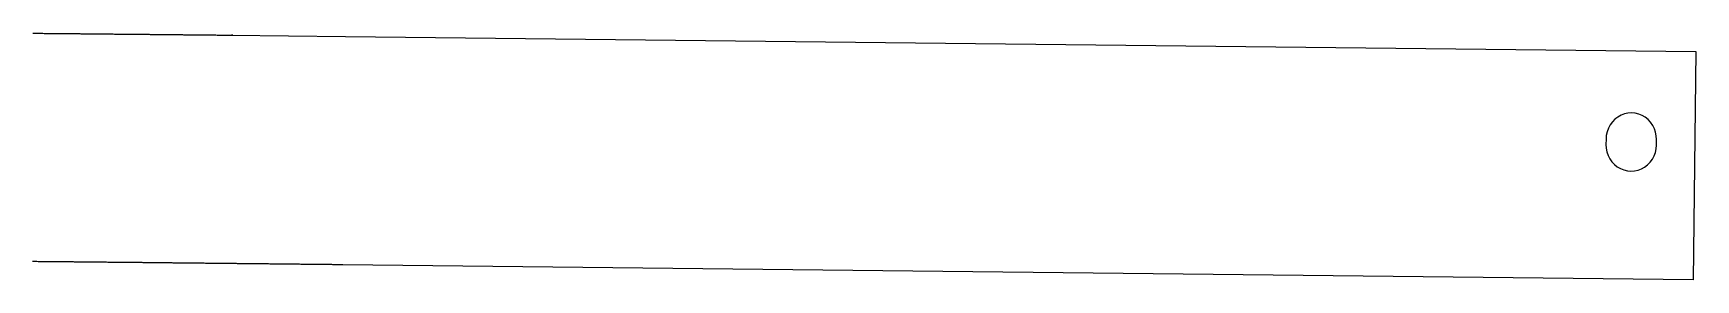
# Model space of a CAD drawing. Header units: millimetres. Extents: x 0 to 7857, y -61 to 540.
# Drawn here: x 3928 to 7857, y -61 to 522 of the extents above; entities that cross this region are included whole.
import ezdxf

# ---------------------------------------------------------------- set-up
doc = ezdxf.new("R2010")
doc.units = ezdxf.units.MM
doc.header["$LTSCALE"] = 10
doc.layers.add('MEMBERS', color=5, linetype='Continuous')

msp = doc.modelspace()

# ---------------------------------------------------------------- linework, layer by layer
at = {"layer": 'MEMBERS', "color": 3, "linetype": 'Continuous'}
for p, q in [((3926.9, 522.1), (3929.5, 522.1)), ((3929.5, 522.1), (3932.2, 522)), ((3932.2, 522), (3934.8, 522)), ((3934.8, 522), (3937.4, 522)), ((3937.4, 522), (3940.1, 522)), ((3940.1, 522), (3942.7, 522)), ((3942.7, 522), (3945.4, 521.9)), ((3945.4, 521.9), (3948, 521.9)), ((3948, 521.9), (3950.6, 521.9)), ((3950.6, 521.9), (3953.3, 521.8)), ((3953.3, 521.8), (3955.9, 521.8)), ((3955.9, 521.8), (3958.5, 521.8)), ((3958.5, 521.8), (3961.2, 521.8)), ((3961.2, 521.8), (3963.8, 521.8)), ((3963.8, 521.8), (3966.5, 521.7)), ((3966.5, 521.7), (3969.1, 521.7)), ((3969.1, 521.7), (3971.7, 521.7)), ((3971.7, 521.7), (3974.4, 521.6)), ((3974.4, 521.6), (3977, 521.6)), ((3977, 521.6), (3979.6, 521.6)), ((3979.6, 521.6), (3982.3, 521.6)), ((3982.3, 521.6), (3984.9, 521.5)), ((3984.9, 521.5), (3987.6, 521.5)), ((3987.6, 521.5), (3990.2, 521.5)), ((3990.2, 521.5), (3992.8, 521.5)), ((3992.8, 521.5), (3995.5, 521.4)), ((3995.5, 521.4), (3998.1, 521.4)), ((3998.1, 521.4), (4000.8, 521.4)), ((4000.8, 521.4), (4003.4, 521.4)), ((4003.4, 521.4), (4006, 521.3)), ((4006, 521.3), (4008.7, 521.3)), ((4008.7, 521.3), (4011.3, 521.3)), ((4011.3, 521.3), (4013.9, 521.2)), ((4013.9, 521.2), (4016.6, 521.2)), ((4016.6, 521.2), (4019.2, 521.2)), ((4019.2, 521.2), (4021.9, 521.2)), ((4021.9, 521.2), (4024.5, 521.2)), ((4024.5, 521.2), (4027.1, 521.1)), ((4027.1, 521.1), (4029.8, 521.1)), ((4029.8, 521.1), (4032.4, 521.1)), ((4032.4, 521.1), (4035.1, 521.1)), ((4035.1, 521.1), (4037.7, 521.1)), ((4037.7, 521.1), (4040.3, 521)), ((4040.3, 521), (4043, 521)), ((4043, 521), (4045.6, 521)), ((4045.6, 521), (4048.2, 520.9)), ((4048.2, 520.9), (4050.9, 520.9)), ((4050.9, 520.9), (4053.5, 520.9)), ((4053.5, 520.9), (4056.2, 520.9)), ((4056.2, 520.9), (4058.8, 520.9)), ((4058.8, 520.9), (4061.4, 520.8)), ((4061.4, 520.8), (4064.1, 520.8)), ((4064.1, 520.8), (4066.7, 520.8)), ((4066.7, 520.8), (4069.3, 520.7)), ((4069.3, 520.7), (4072, 520.7)), ((4072, 520.7), (4074.6, 520.7)), ((4074.6, 520.7), (4077.3, 520.7)), ((4077.3, 520.7), (4079.9, 520.7)), ((4079.9, 520.7), (4082.5, 520.6)), ((4082.5, 520.6), (4085.2, 520.6)), ((4085.2, 520.6), (4087.8, 520.6)), ((4087.8, 520.6), (4090.5, 520.5)), ((4090.5, 520.5), (4093.1, 520.5)), ((4093.1, 520.5), (4095.7, 520.5)), ((4095.7, 520.5), (4098.4, 520.5)), ((4098.4, 520.5), (4101, 520.4)), ((4101, 520.4), (4103.6, 520.4)), ((4103.6, 520.4), (4106.3, 520.4)), ((4106.3, 520.4), (4108.9, 520.4)), ((4108.9, 520.4), (4111.6, 520.3)), ((4111.6, 520.3), (4114.2, 520.3)), ((4114.2, 520.3), (4116.8, 520.3)), ((4116.8, 520.3), (4119.5, 520.2)), ((4119.5, 520.2), (4122.1, 520.2)), ((4122.1, 520.2), (4124.8, 520.2)), ((4124.8, 520.2), (4127.4, 520.2)), ((4127.4, 520.2), (4130, 520.2)), ((4130, 520.2), (4132.7, 520.1)), ((4132.7, 520.1), (4135.3, 520.1)), ((4135.3, 520.1), (4137.9, 520.1)), ((4137.9, 520.1), (4140.6, 520)), ((4140.6, 520), (4143.2, 520)), ((4143.2, 520), (4145.9, 520)), ((4145.9, 520), (4148.5, 520)), ((4148.5, 520), (4151.1, 520)), ((4151.1, 520), (4153.8, 519.9)), ((4153.8, 519.9), (4156.4, 519.9)), ((4156.4, 519.9), (4159, 519.9)), ((4159, 519.9), (4161.7, 519.8)), ((4161.7, 519.8), (4164.3, 519.8)), ((4164.3, 519.8), (4167, 519.8)), ((4167, 519.8), (4169.6, 519.8)), ((4169.6, 519.8), (4172.2, 519.7)), ((4172.2, 519.7), (4174.9, 519.7)), ((4174.9, 519.7), (4177.5, 519.7)), ((4177.5, 519.7), (4180.2, 519.6)), ((4180.2, 519.6), (4182.8, 519.6)), ((4182.8, 519.6), (4185.4, 519.6)), ((4185.4, 519.6), (4188.1, 519.6)), ((4188.1, 519.6), (4190.7, 519.6)), ((4190.7, 519.6), (4193.3, 519.5)), ((4193.3, 519.5), (4196, 519.5)), ((4196, 519.5), (4198.6, 519.5)), ((4198.6, 519.5), (4201.3, 519.5)), ((4201.3, 519.5), (4203.9, 519.4)), ((4203.9, 519.4), (4206.5, 519.4)), ((4206.5, 519.4), (4209.2, 519.4)), ((4209.2, 519.4), (4211.8, 519.3)), ((4211.8, 519.3), (4214.5, 519.3)), ((4214.5, 519.3), (4217.1, 519.3)), ((4217.1, 519.3), (4219.7, 519.3)), ((4219.7, 519.3), (4222.4, 519.2)), ((4222.4, 519.2), (4225, 519.2)), ((4225, 519.2), (4227.6, 519.2)), ((4227.6, 519.2), (4230.3, 519.1)), ((4230.3, 519.1), (4232.9, 519.1)), ((4232.9, 519.1), (4235.6, 519.1)), ((4235.6, 519.1), (4238.2, 519.1)), ((4238.2, 519.1), (4240.8, 519.1)), ((4240.8, 519.1), (4243.5, 519)), ((4243.5, 519), (4246.1, 519)), ((4246.1, 519), (4248.7, 519)), ((4248.7, 519), (4251.4, 518.9)), ((4251.4, 518.9), (4254, 518.9)), ((4254, 518.9), (4256.7, 518.9)), ((4256.7, 518.9), (4259.3, 518.9)), ((4259.3, 518.9), (4261.9, 518.8)), ((4261.9, 518.8), (4264.6, 518.8)), ((4264.6, 518.8), (4267.2, 518.8)), ((4267.2, 518.8), (4269.9, 518.8)), ((4269.9, 518.8), (4272.5, 518.7)), ((4272.5, 518.7), (4275.1, 518.7)), ((4275.1, 518.7), (4277.8, 518.7)), ((4277.8, 518.7), (4280.4, 518.7)), ((4280.4, 518.7), (4283, 518.6)), ((4283, 518.6), (4285.7, 518.6)), ((4285.7, 518.6), (4288.3, 518.6)), ((4288.3, 518.6), (4291, 518.6)), ((4291, 518.6), (4293.6, 518.5)), ((4293.6, 518.5), (4296.2, 518.5)), ((4296.2, 518.5), (4298.9, 518.4)), ((4298.9, 518.4), (4301.5, 518.4)), ((4301.5, 518.4), (4304.1, 518.4)), ((4304.1, 518.4), (4306.8, 518.4)), ((4306.8, 518.4), (4309.4, 518.4)), ((4309.4, 518.4), (4312.1, 518.3)), ((4312.1, 518.3), (4314.7, 518.3)), ((4314.7, 518.3), (4317.3, 518.3)), ((4317.3, 518.3), (4320, 518.2)), ((4320, 518.2), (4322.6, 518.2)), ((4322.6, 518.2), (4325.3, 518.2)), ((4325.3, 518.2), (4327.9, 518.2)), ((4327.9, 518.2), (4330.5, 518.1)), ((4330.5, 518.1), (4333.2, 518.1)), ((4333.2, 518.1), (4335.8, 518.1)), ((4335.8, 518.1), (4338.4, 518)), ((4338.4, 518), (4341.1, 518)), ((4341.1, 518), (4343.7, 518)), ((4343.7, 518), (4346.4, 518)), ((4346.4, 518), (4349, 518)), ((4349, 518), (4351.6, 517.9)), ((4351.6, 517.9), (4354.3, 517.9)), ((4354.3, 517.9), (4356.9, 517.9)), ((4356.9, 517.9), (4359.6, 517.9)), ((4359.6, 517.9), (4362.2, 517.8)), ((4362.2, 517.8), (4364.8, 517.8)), ((4364.8, 517.8), (4367.5, 517.8)), ((4367.5, 517.8), (4370.1, 517.7)), ((4370.1, 517.7), (4372.7, 517.7)), ((4372.7, 517.7), (4375.4, 517.7)), ((4375.4, 517.7), (4378, 517.6)), ((4378, 517.6), (4380.7, 517.6)), ((4380.7, 517.6), (4383.3, 517.6)), ((4383.3, 517.6), (4385.9, 517.6)), ((4385.9, 517.6), (4388.6, 517.5)), ((4388.6, 517.5), (4391.2, 517.5)), ((4391.2, 517.5), (4393.8, 517.5)), ((4393.8, 517.5), (4396.5, 517.5)), ((4399.1, 517.4), (4396.4, 517.5)), ((4396.4, 517.5), (4665.5, 514.6)), ((4396.5, 517.5), (4399.1, 517.4)), ((4665.5, 514.6), (7856.8, 479.1)), ((7856.8, 479.1), (7850.8, -60.9)), ((7665.8, 318.6), (7659.7, 312.4)), ((7672.7, 323.9), (7665.8, 318.6)), ((7680.2, 328.1), (7672.7, 323.9)), ((7688.2, 331.1), (7680.2, 328.1)), ((7696.6, 333), (7688.2, 331.1)), ((7705.1, 333.5), (7696.6, 333)), ((7713.6, 332.8), (7705.1, 333.5)), ((7721.9, 330.8), (7713.6, 332.8)), ((7729.9, 327.6), (7721.9, 330.8)), ((7737.3, 323.2), (7729.9, 327.6)), ((7744.1, 317.8), (7737.3, 323.2)), ((7750, 311.4), (7744.1, 317.8)), ((7645.4, 280.6), (7644.7, 271.8)), ((7647.3, 289.2), (7645.4, 280.6)), ((7650.4, 297.5), (7647.3, 289.2)), ((7654.5, 305.3), (7650.4, 297.5)), ((7659.7, 312.4), (7654.5, 305.3)), ((7755.1, 304.2), (7750, 311.4)), ((7759, 296.3), (7755.1, 304.2)), ((7761.9, 288), (7759, 296.3)), ((7763.6, 279.2), (7761.9, 288)), ((7764.1, 270.4), (7763.6, 279.2)), ((7644.7, 271.8), (7644.6, 259.1)), ((7644.6, 259.1), (7645.1, 250.3)), ((7645.1, 250.3), (7646.8, 241.6)), ((7646.8, 241.6), (7649.6, 233.2)), ((7758.3, 232), (7761.4, 240.3)), ((7761.4, 240.3), (7763.3, 249)), ((7763.3, 249), (7764, 257.7)), ((7764, 257.7), (7764.1, 270.4)), ((7649.6, 233.2), (7653.6, 225.3)), ((7653.6, 225.3), (7658.7, 218.1)), ((7658.7, 218.1), (7664.6, 211.7)), ((7664.6, 211.7), (7671.4, 206.3)), ((7671.4, 206.3), (7678.8, 202)), ((7678.8, 202), (7686.8, 198.7)), ((7686.8, 198.7), (7695.1, 196.7)), ((7695.1, 196.7), (7703.6, 196)), ((7703.6, 196), (7712.1, 196.6)), ((7712.1, 196.6), (7720.5, 198.4)), ((7720.5, 198.4), (7728.5, 201.4)), ((7728.5, 201.4), (7736, 205.6)), ((7736, 205.6), (7742.9, 210.9)), ((7742.9, 210.9), (7749, 217.1)), ((7749, 217.1), (7754.2, 224.2)), ((7754.2, 224.2), (7758.3, 232)), ((3928.6, -18.1), (3926, -18)), ((3931.2, -18.1), (3928.6, -18.1)), ((3933.8, -18.1), (3931.2, -18.1)), ((3936.4, -18.1), (3933.8, -18.1)), ((3939, -18.2), (3936.4, -18.1)), ((3941.7, -18.2), (3939, -18.2)), ((3944.3, -18.2), (3941.7, -18.2)), ((3946.9, -18.2), (3944.3, -18.2)), ((3949.5, -18.3), (3946.9, -18.2)), ((3952.1, -18.3), (3949.5, -18.3)), ((3954.7, -18.3), (3952.1, -18.3)), ((3957.3, -18.4), (3954.7, -18.3)), ((3960, -18.4), (3957.3, -18.4)), ((3962.6, -18.4), (3960, -18.4)), ((3965.2, -18.4), (3962.6, -18.4)), ((3967.8, -18.4), (3965.2, -18.4)), ((3970.4, -18.5), (3967.8, -18.4)), ((3973, -18.5), (3970.4, -18.5)), ((3975.7, -18.5), (3973, -18.5)), ((3978.3, -18.6), (3975.7, -18.5)), ((3980.9, -18.6), (3978.3, -18.6)), ((3983.5, -18.6), (3980.9, -18.6)), ((3986.1, -18.6), (3983.5, -18.6)), ((3988.7, -18.6), (3986.1, -18.6)), ((3991.3, -18.7), (3988.7, -18.6)), ((3994, -18.7), (3991.3, -18.7)), ((3996.6, -18.7), (3994, -18.7)), ((3999.2, -18.8), (3996.6, -18.7)), ((4001.8, -18.8), (3999.2, -18.8)), ((4004.4, -18.8), (4001.8, -18.8)), ((4007, -18.8), (4004.4, -18.8)), ((4009.6, -18.8), (4007, -18.8)), ((4012.3, -18.9), (4009.6, -18.8)), ((4014.9, -18.9), (4012.3, -18.9)), ((4017.5, -18.9), (4014.9, -18.9)), ((4020.1, -18.9), (4017.5, -18.9)), ((4022.7, -18.9), (4020.1, -18.9)), ((4025.3, -19), (4022.7, -18.9)), ((4027.9, -19), (4025.3, -19)), ((4030.6, -19), (4027.9, -19)), ((4033.2, -19.1), (4030.6, -19)), ((4035.8, -19.1), (4033.2, -19.1)), ((4038.4, -19.1), (4035.8, -19.1)), ((4041, -19.1), (4038.4, -19.1)), ((4043.6, -19.1), (4041, -19.1)), ((4046.2, -19.2), (4043.6, -19.1)), ((4048.9, -19.2), (4046.2, -19.2)), ((4051.5, -19.2), (4048.9, -19.2)), ((4054.1, -19.3), (4051.5, -19.2)), ((4056.7, -19.3), (4054.1, -19.3)), ((4059.3, -19.3), (4056.7, -19.3)), ((4061.9, -19.3), (4059.3, -19.3)), ((4064.5, -19.3), (4061.9, -19.3)), ((4067.2, -19.4), (4064.5, -19.3)), ((4069.8, -19.4), (4067.2, -19.4)), ((4072.4, -19.4), (4069.8, -19.4)), ((4075, -19.5), (4072.4, -19.4)), ((4077.6, -19.5), (4075, -19.5)), ((4080.2, -19.5), (4077.6, -19.5)), ((4082.8, -19.5), (4080.2, -19.5)), ((4085.5, -19.6), (4082.8, -19.5)), ((4088.1, -19.6), (4085.5, -19.6)), ((4090.7, -19.6), (4088.1, -19.6)), ((4093.3, -19.6), (4090.7, -19.6)), ((4095.9, -19.7), (4093.3, -19.6)), ((4098.5, -19.7), (4095.9, -19.7)), ((4101.1, -19.7), (4098.5, -19.7)), ((4103.8, -19.8), (4101.1, -19.7)), ((4106.4, -19.8), (4103.8, -19.8)), ((4109, -19.8), (4106.4, -19.8)), ((4111.6, -19.8), (4109, -19.8)), ((4114.2, -19.8), (4111.6, -19.8)), ((4116.8, -19.9), (4114.2, -19.8)), ((4119.4, -19.9), (4116.8, -19.9)), ((4122, -19.9), (4119.4, -19.9)), ((4122.2, -19.9), (4122, -19.9)), ((4124.8, -20), (4122.2, -19.9)), ((4127.5, -20), (4124.8, -20)), ((4130.1, -20), (4127.5, -20)), ((4132.7, -20), (4130.1, -20)), ((4135.3, -20), (4132.7, -20)), ((4137.9, -20.1), (4135.3, -20)), ((4140.6, -20.1), (4137.9, -20.1)), ((4143.2, -20.1), (4140.6, -20.1)), ((4145.8, -20.2), (4143.2, -20.1)), ((4148.4, -20.2), (4145.8, -20.2)), ((4151, -20.2), (4148.4, -20.2)), ((4153.7, -20.2), (4151, -20.2)), ((4156.3, -20.2), (4153.7, -20.2)), ((4158.9, -20.3), (4156.3, -20.2)), ((4161.5, -20.3), (4158.9, -20.3)), ((4164.1, -20.3), (4161.5, -20.3)), ((4166.8, -20.4), (4164.1, -20.3)), ((4169.4, -20.4), (4166.8, -20.4)), ((4172, -20.4), (4169.4, -20.4)), ((4174.6, -20.4), (4172, -20.4)), ((4177.3, -20.5), (4174.6, -20.4)), ((4179.9, -20.5), (4177.3, -20.5)), ((4182.5, -20.5), (4179.9, -20.5)), ((4185.1, -20.5), (4182.5, -20.5)), ((4187.7, -20.6), (4185.1, -20.5)), ((4190.4, -20.6), (4187.7, -20.6)), ((4193, -20.6), (4190.4, -20.6)), ((4195.6, -20.7), (4193, -20.6)), ((4198.2, -20.7), (4195.6, -20.7)), ((4200.8, -20.7), (4198.2, -20.7)), ((4203.5, -20.7), (4200.8, -20.7)), ((4206.1, -20.7), (4203.5, -20.7)), ((4208.7, -20.8), (4206.1, -20.7)), ((4211.3, -20.8), (4208.7, -20.8)), ((4213.9, -20.8), (4211.3, -20.8)), ((4216.6, -20.9), (4213.9, -20.8)), ((4219.2, -20.9), (4216.6, -20.9)), ((4221.8, -20.9), (4219.2, -20.9)), ((4224.4, -20.9), (4221.8, -20.9)), ((4227, -21), (4224.4, -20.9)), ((4229.7, -21), (4227, -21)), ((4232.3, -21), (4229.7, -21)), ((4234.9, -21.1), (4232.3, -21)), ((4237.5, -21.1), (4234.9, -21.1)), ((4240.2, -21.1), (4237.5, -21.1)), ((4242.8, -21.1), (4240.2, -21.1)), ((4245.4, -21.1), (4242.8, -21.1)), ((4248, -21.2), (4245.4, -21.1)), ((4250.6, -21.2), (4248, -21.2)), ((4253.3, -21.2), (4250.6, -21.2)), ((4255.9, -21.2), (4253.3, -21.2)), ((4258.5, -21.3), (4255.9, -21.2)), ((4261.1, -21.3), (4258.5, -21.3)), ((4263.7, -21.3), (4261.1, -21.3)), ((4266.4, -21.4), (4263.7, -21.3)), ((4269, -21.4), (4266.4, -21.4)), ((4271.6, -21.4), (4269, -21.4)), ((4274.2, -21.4), (4271.6, -21.4)), ((4276.8, -21.4), (4274.2, -21.4)), ((4279.5, -21.5), (4276.8, -21.4)), ((4282.1, -21.5), (4279.5, -21.5)), ((4284.7, -21.5), (4282.1, -21.5)), ((4287.3, -21.6), (4284.7, -21.5)), ((4289.9, -21.6), (4287.3, -21.6)), ((4292.6, -21.6), (4289.9, -21.6)), ((4295.2, -21.6), (4292.6, -21.6)), ((4297.8, -21.7), (4295.2, -21.6)), ((4300.4, -21.7), (4297.8, -21.7)), ((4303, -21.7), (4300.4, -21.7)), ((4305.7, -21.8), (4303, -21.7)), ((4308.3, -21.8), (4305.7, -21.8)), ((4310.9, -21.8), (4308.3, -21.8)), ((4313.5, -21.8), (4310.9, -21.8)), ((4316.2, -21.9), (4313.5, -21.8)), ((4318.8, -21.9), (4316.2, -21.9)), ((4321.4, -21.9), (4318.8, -21.9)), ((4324, -22), (4321.4, -21.9)), ((4326.6, -22), (4324, -22)), ((4329.3, -22), (4326.6, -22)), ((4331.9, -22), (4329.3, -22)), ((4334.5, -22.1), (4331.9, -22)), ((4337.1, -22.1), (4334.5, -22.1)), ((4339.7, -22.1), (4337.1, -22.1)), ((4342.4, -22.1), (4339.7, -22.1)), ((4345, -22.1), (4342.4, -22.1)), ((4347.6, -22.2), (4345, -22.1)), ((4350.2, -22.2), (4347.6, -22.2)), ((4352.8, -22.3), (4350.2, -22.2)), ((4355.5, -22.3), (4352.8, -22.3)), ((4358.1, -22.3), (4355.5, -22.3)), ((4360.7, -22.3), (4358.1, -22.3)), ((4363.3, -22.3), (4360.7, -22.3)), ((4365.9, -22.4), (4363.3, -22.3)), ((4368.6, -22.4), (4365.9, -22.4)), ((4371.2, -22.4), (4368.6, -22.4)), ((4373.8, -22.5), (4371.2, -22.4)), ((4376.4, -22.5), (4373.8, -22.5)), ((4379.1, -22.5), (4376.4, -22.5)), ((4381.7, -22.5), (4379.1, -22.5)), ((4384.3, -22.6), (4381.7, -22.5)), ((4386.9, -22.6), (4384.3, -22.6)), ((4389.5, -22.6), (4386.9, -22.6)), ((4392.2, -22.7), (4389.5, -22.6)), ((4394.8, -22.7), (4392.2, -22.7)), ((4397.4, -22.7), (4394.8, -22.7)), ((4400, -22.7), (4397.4, -22.7)), ((4402.6, -22.8), (4400, -22.7)), ((4405.3, -22.8), (4402.6, -22.8)), ((4407.9, -22.8), (4405.3, -22.8)), ((4410.5, -22.9), (4407.9, -22.8)), ((4413.1, -22.9), (4410.5, -22.9)), ((4415.7, -22.9), (4413.1, -22.9)), ((4418.4, -22.9), (4415.7, -22.9)), ((4421, -22.9), (4418.4, -22.9)), ((4423.6, -23), (4421, -22.9)), ((4426.2, -23), (4423.6, -23)), ((4428.8, -23), (4426.2, -23)), ((4431.5, -23.1), (4428.8, -23)), ((4434.1, -23.1), (4431.5, -23.1)), ((4436.7, -23.1), (4434.1, -23.1)), ((4439.3, -23.1), (4436.7, -23.1)), ((4442, -23.2), (4439.3, -23.1)), ((4444.6, -23.2), (4442, -23.2)), ((4447.2, -23.2), (4444.6, -23.2)), ((4449.8, -23.3), (4447.2, -23.2)), ((4452.4, -23.3), (4449.8, -23.3)), ((4455.1, -23.3), (4452.4, -23.3)), ((4457.7, -23.4), (4455.1, -23.3)), ((4460.3, -23.4), (4457.7, -23.4)), ((4462.9, -23.4), (4460.3, -23.4)), ((4465.5, -23.4), (4462.9, -23.4)), ((4468.2, -23.5), (4465.5, -23.4)), ((4470.8, -23.5), (4468.2, -23.5)), ((4473.4, -23.5), (4470.8, -23.5)), ((4476, -23.6), (4473.4, -23.5)), ((4478.6, -23.6), (4476, -23.6)), ((4481.3, -23.6), (4478.6, -23.6)), ((4483.9, -23.6), (4481.3, -23.6)), ((4486.5, -23.7), (4483.9, -23.6)), ((4489.1, -23.7), (4486.5, -23.7)), ((4491.7, -23.7), (4489.1, -23.7)), ((4494.4, -23.8), (4491.7, -23.7)), ((4497, -23.8), (4494.4, -23.8)), ((4499.6, -23.8), (4497, -23.8)), ((4502.2, -23.8), (4499.6, -23.8)), ((4504.9, -23.9), (4502.2, -23.8)), ((4507.5, -23.9), (4504.9, -23.9)), ((4510.1, -23.9), (4507.5, -23.9)), ((4512.7, -23.9), (4510.1, -23.9)), ((4515.3, -23.9), (4512.7, -23.9)), ((4518, -24), (4515.3, -23.9)), ((4520.6, -24), (4518, -24)), ((4523.2, -24), (4520.6, -24)), ((4525.8, -24.1), (4523.2, -24)), ((4528.4, -24.1), (4525.8, -24.1)), ((4531.1, -24.1), (4528.4, -24.1)), ((4533.7, -24.1), (4531.1, -24.1)), ((4536.3, -24.2), (4533.7, -24.1)), ((4538.9, -24.2), (4536.3, -24.2)), ((4541.5, -24.3), (4538.9, -24.2)), ((4544.2, -24.3), (4541.5, -24.3)), ((4546.8, -24.3), (4544.2, -24.3)), ((4549.4, -24.3), (4546.8, -24.3)), ((4552, -24.3), (4549.4, -24.3)), ((4554.6, -24.4), (4552, -24.3)), ((4557.3, -24.4), (4554.6, -24.4)), ((4559.9, -24.5), (4557.3, -24.4)), ((4562.5, -24.5), (4559.9, -24.5)), ((4565.1, -24.5), (4562.5, -24.5)), ((4567.8, -24.5), (4565.1, -24.5)), ((4570.4, -24.6), (4567.8, -24.5)), ((4573, -24.6), (4570.4, -24.6)), ((4575.6, -24.6), (4573, -24.6)), ((4578.2, -24.6), (4575.6, -24.6)), ((4580.9, -24.7), (4578.2, -24.6)), ((4583.5, -24.7), (4580.9, -24.7)), ((4586.1, -24.7), (4583.5, -24.7)), ((4588.7, -24.8), (4586.1, -24.7)), ((4591.3, -24.8), (4588.7, -24.8)), ((4594, -24.8), (4591.3, -24.8)), ((4596.6, -24.8), (4594, -24.8)), ((4599.2, -24.9), (4596.6, -24.8)), ((4601.8, -24.9), (4599.2, -24.9)), ((4604.4, -24.9), (4601.8, -24.9)), ((4607.1, -25), (4604.4, -24.9)), ((4609.7, -25), (4607.1, -25)), ((4612.3, -25), (4609.7, -25)), ((4614.9, -25), (4612.3, -25)), ((4617.5, -25.1), (4614.9, -25)), ((4620.2, -25.1), (4617.5, -25.1)), ((4622.8, -25.1), (4620.2, -25.1)), ((4625.4, -25.2), (4622.8, -25.1)), ((4628, -25.2), (4625.4, -25.2)), ((4630.6, -25.2), (4628, -25.2)), ((4633.3, -25.2), (4630.6, -25.2)), ((4635.9, -25.3), (4633.3, -25.2)), ((4638.5, -25.3), (4635.9, -25.3)), ((4641.1, -25.4), (4638.5, -25.3)), ((4643.8, -25.4), (4641.1, -25.4)), ((4646.4, -25.4), (4643.8, -25.4)), ((4649, -25.4), (4646.4, -25.4)), ((4651.6, -25.4), (4649, -25.4)), ((4654.2, -25.5), (4651.6, -25.4)), ((4656.9, -25.5), (4654.2, -25.5)), ((4659.5, -25.5), (4656.9, -25.5)), ((7850.8, -60.9), (4659.5, -25.5))]:
    msp.add_line(p, q, dxfattribs=at)

doc.saveas('drawing.dxf')
